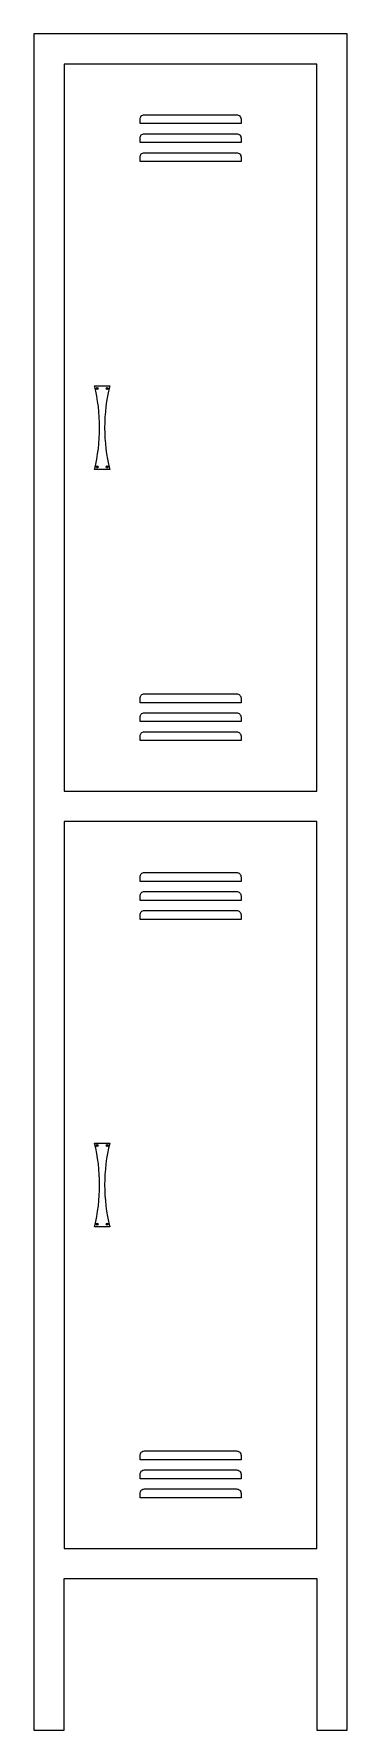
# Model space of a CAD drawing. Header units: millimetres. Extents: x 6614975 to 6624097, y 8742145 to 8746891.
# Drawn here: x 6616484.7 to 6616515.7, y 8744470.8 to 8744638.8 of the extents above; entities that cross this region are included whole.
import ezdxf

# ---------------------------------------------------------------- set-up
doc = ezdxf.new("R2010")
doc.units = ezdxf.units.MM

msp = doc.modelspace()

# ---------------------------------------------------------------- linework, layer by layer
for p, q in [((6616490.838, 8744603.65), (6616491.038, 8744603.65)), ((6616490.938, 8744603.75), (6616490.938, 8744603.55)), ((6616491.838, 8744603.65), (6616492.038, 8744603.65)), ((6616491.938, 8744603.75), (6616491.938, 8744603.55)), ((6616490.838, 8744595.868), (6616491.038, 8744595.868)), ((6616490.938, 8744595.968), (6616490.938, 8744595.768)), ((6616491.838, 8744595.868), (6616492.038, 8744595.868)), ((6616491.938, 8744595.968), (6616491.938, 8744595.768)), ((6616490.838, 8744528.65), (6616491.038, 8744528.65)), ((6616490.938, 8744528.75), (6616490.938, 8744528.55)), ((6616491.838, 8744528.65), (6616492.038, 8744528.65)), ((6616491.938, 8744528.75), (6616491.938, 8744528.55)), ((6616490.938, 8744520.968), (6616490.938, 8744520.768)), ((6616491.938, 8744520.968), (6616491.938, 8744520.768)), ((6616490.838, 8744520.868), (6616491.038, 8744520.868)), ((6616491.838, 8744520.868), (6616492.038, 8744520.868))]:
    msp.add_line(p, q)
for points in [[(6616487.688, 8744470.759), (6616487.688, 8744485.759), (6616512.688, 8744485.759), (6616512.688, 8744470.759), (6616515.688, 8744470.759), (6616515.688, 8744638.759), (6616484.688, 8744638.759), (6616484.688, 8744470.759)], [(6616487.688, 8744563.759), (6616512.688, 8744563.759), (6616512.688, 8744635.759), (6616487.688, 8744635.759)], [(6616487.688, 8744488.759), (6616512.688, 8744488.759), (6616512.688, 8744560.759), (6616487.688, 8744560.759)]]:
    msp.add_lwpolyline(points, close=True)
for points in [[(6616505.188, 8744630.319), (6616505.188, 8744629.878), (6616495.188, 8744629.878), (6616495.188, 8744630.319, -0.4142136), (6616495.628, 8744630.759), (6616504.747, 8744630.759, -0.4142136)], [(6616505.188, 8744628.438), (6616505.188, 8744627.997), (6616495.188, 8744627.997), (6616495.188, 8744628.438, -0.4142136), (6616495.628, 8744628.878), (6616504.747, 8744628.878, -0.4142136)], [(6616505.188, 8744626.557), (6616505.188, 8744626.116), (6616495.188, 8744626.116), (6616495.188, 8744626.557, -0.4142136), (6616495.628, 8744626.997), (6616504.747, 8744626.997, -0.4142136)], [(6616490.688, 8744603.9), (6616492.188, 8744603.9, 0.1207329), (6616492.188, 8744595.618), (6616490.688, 8744595.618, 0.1207294)], [(6616505.188, 8744572.961), (6616505.188, 8744572.521), (6616495.188, 8744572.521), (6616495.188, 8744572.961, -0.4142136), (6616495.628, 8744573.402), (6616504.747, 8744573.402, -0.4142136)], [(6616505.188, 8744571.081), (6616505.188, 8744570.64), (6616495.188, 8744570.64), (6616495.188, 8744571.081, -0.4142136), (6616495.628, 8744571.521), (6616504.747, 8744571.521, -0.4142136)], [(6616505.188, 8744569.2), (6616505.188, 8744568.759), (6616495.188, 8744568.759), (6616495.188, 8744569.2, -0.4142136), (6616495.628, 8744569.64), (6616504.747, 8744569.64, -0.4142136)], [(6616505.188, 8744555.254), (6616505.188, 8744554.814), (6616495.188, 8744554.814), (6616495.188, 8744555.254, -0.4142136), (6616495.628, 8744555.695), (6616504.747, 8744555.695, -0.4142136)], [(6616505.188, 8744553.373), (6616505.188, 8744552.933), (6616495.188, 8744552.933), (6616495.188, 8744553.373, -0.4142136), (6616495.628, 8744553.814), (6616504.747, 8744553.814, -0.4142136)], [(6616505.188, 8744551.492), (6616505.188, 8744551.052), (6616495.188, 8744551.052), (6616495.188, 8744551.492, -0.4142136), (6616495.628, 8744551.933), (6616504.747, 8744551.933, -0.4142136)], [(6616505.188, 8744497.961), (6616505.188, 8744497.521), (6616495.188, 8744497.521), (6616495.188, 8744497.961, -0.4142136), (6616495.628, 8744498.402), (6616504.747, 8744498.402, -0.4142136)], [(6616505.188, 8744496.081), (6616505.188, 8744495.64), (6616495.188, 8744495.64), (6616495.188, 8744496.081, -0.4142136), (6616495.628, 8744496.521), (6616504.747, 8744496.521, -0.4142136)], [(6616505.188, 8744494.2), (6616505.188, 8744493.759), (6616495.188, 8744493.759), (6616495.188, 8744494.2, -0.4142136), (6616495.628, 8744494.64), (6616504.747, 8744494.64, -0.4142136)]]:
    msp.add_lwpolyline(points, format="xyb", close=True)
msp.add_lwpolyline([(6616490.688, 8744528.9), (6616492.188, 8744528.9, 0.1207012), (6616492.188, 8744520.618), (6616490.688, 8744520.618, 0.120703), (6616490.688, 8744528.9)], format="xyb")
for centre in [(6616490.938, 8744603.65), (6616491.938, 8744603.65), (6616490.938, 8744595.868), (6616491.938, 8744595.868), (6616490.938, 8744528.65), (6616491.938, 8744528.65), (6616490.938, 8744520.868), (6616491.938, 8744520.868)]:
    msp.add_circle(centre, 0.1)

doc.saveas('drawing.dxf')
